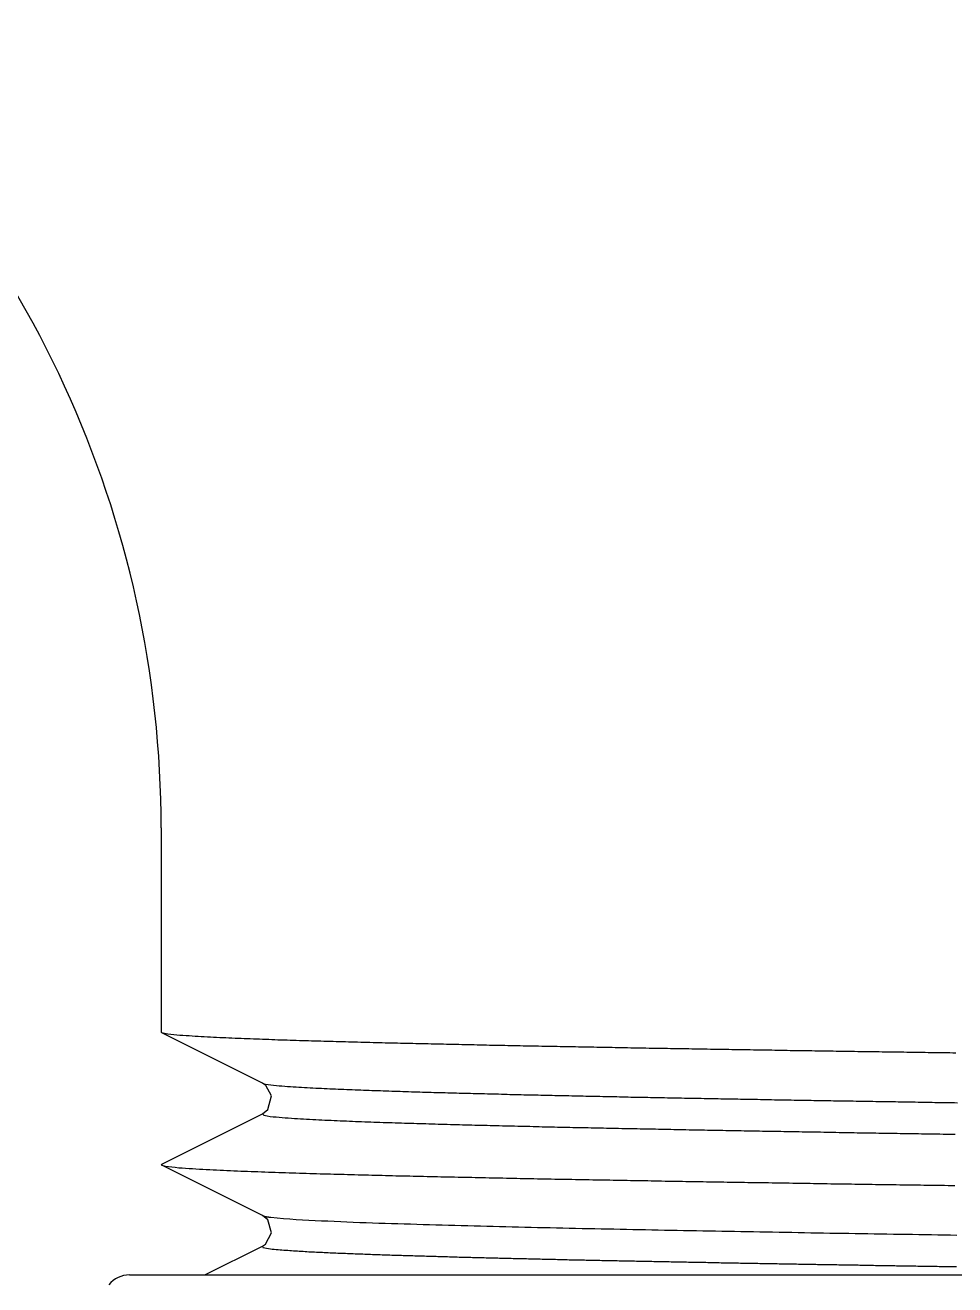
# Model space of a CAD drawing. Header units: millimetres. Extents: x 0 to 3800, y -67 to 2530.
# Drawn here: x 3343.37 to 3354.18, y 837.25 to 851.91 of the extents above; entities that cross this region are included whole.
import ezdxf

# ---------------------------------------------------------------- set-up
doc = ezdxf.new("R2010")
doc.units = ezdxf.units.MM
doc.layers.add('내부선 및 부속', color=4, linetype='Continuous')

msp = doc.modelspace()

# ---------------------------------------------------------------- linework, layer by layer
at = {"layer": '내부선 및 부속', "linetype": 'Continuous'}
for p, q in [((3344.948, 842.568), (3344.948, 840.192)), ((3344.948, 842.568), (3344.948, 840.192)), ((3344.954, 840.186), (3344.948, 840.192)), ((3346.127, 839.599), (3344.954, 840.186)), ((3344.954, 838.658), (3346.127, 839.244)), ((3344.954, 838.658), (3344.948, 838.652)), ((3344.948, 838.652), (3344.954, 838.646)), ((3346.127, 838.059), (3344.954, 838.646)), ((3345.455, 837.369), (3346.127, 837.705)), ((3344.58, 837.369), (3386.378, 837.369))]:
    msp.add_line(p, q, dxfattribs=at)
at = {"layer": '내부선 및 부속', "linetype": 'Continuous', "flags": 128}
for points in [[(3354.19, 839.95), (3354.155, 839.95), (3354.119, 839.951), (3354.083, 839.951), (3354.048, 839.952), (3354.012, 839.952), (3353.976, 839.953), (3353.941, 839.953), (3353.905, 839.954), (3353.905, 839.954), (3353.869, 839.954), (3353.834, 839.955), (3353.798, 839.955), (3353.762, 839.956), (3353.727, 839.956), (3353.691, 839.957), (3353.655, 839.958), (3353.62, 839.958), (3353.584, 839.959), (3353.548, 839.959), (3353.513, 839.96), (3353.477, 839.96), (3353.441, 839.961), (3353.406, 839.961), (3353.37, 839.962), (3353.334, 839.962), (3353.298, 839.963), (3353.263, 839.963), (3353.227, 839.964), (3353.191, 839.964), (3353.156, 839.965), (3353.12, 839.965), (3353.084, 839.966), (3353.049, 839.966), (3353.013, 839.967), (3352.977, 839.968), (3352.942, 839.968), (3352.906, 839.969), (3352.87, 839.969), (3352.835, 839.97), (3352.799, 839.97), (3352.763, 839.971), (3352.728, 839.971), (3352.692, 839.972), (3352.656, 839.972), (3352.621, 839.973), (3352.585, 839.974), (3352.549, 839.974), (3352.514, 839.975), (3352.478, 839.975), (3352.442, 839.976), (3352.407, 839.976), (3352.371, 839.977), (3352.335, 839.977), (3352.299, 839.978), (3352.264, 839.978), (3352.228, 839.979), (3352.192, 839.98), (3352.157, 839.98), (3352.121, 839.981), (3352.085, 839.981), (3352.05, 839.982), (3352.014, 839.982), (3351.978, 839.983), (3351.943, 839.984), (3351.907, 839.984), (3351.871, 839.985), (3351.836, 839.985), (3351.8, 839.986), (3351.764, 839.986), (3351.729, 839.987), (3351.693, 839.988), (3351.657, 839.988), (3351.622, 839.989), (3351.586, 839.989), (3351.55, 839.99), (3351.515, 839.99), (3351.479, 839.991), (3351.443, 839.992), (3351.408, 839.992), (3351.372, 839.993), (3351.336, 839.993), (3351.3, 839.994), (3351.265, 839.995), (3351.229, 839.995), (3351.193, 839.996), (3351.158, 839.996), (3351.122, 839.997), (3351.086, 839.998), (3351.051, 839.998), (3351.015, 839.999), (3350.979, 839.999), (3350.944, 840), (3350.908, 840.001), (3350.872, 840.001), (3350.837, 840.002), (3350.801, 840.002), (3350.765, 840.003), (3350.73, 840.004), (3350.694, 840.004), (3350.658, 840.005), (3350.623, 840.005), (3350.587, 840.006), (3350.551, 840.007), (3350.516, 840.007), (3350.48, 840.008), (3350.444, 840.009), (3350.409, 840.009), (3350.373, 840.01), (3350.337, 840.01), (3350.337, 840.01), (3350.302, 840.011), (3350.266, 840.012), (3350.23, 840.012), (3350.194, 840.013), (3350.159, 840.014), (3350.123, 840.014), (3350.087, 840.015), (3350.052, 840.015), (3350.016, 840.016), (3349.98, 840.017), (3349.945, 840.017), (3349.909, 840.018), (3349.873, 840.019), (3349.838, 840.019), (3349.802, 840.02), (3349.766, 840.021), (3349.731, 840.021), (3349.695, 840.022), (3349.659, 840.023), (3349.624, 840.023), (3349.588, 840.024), (3349.552, 840.025), (3349.517, 840.025), (3349.481, 840.026), (3349.445, 840.027), (3349.41, 840.027), (3349.374, 840.028), (3349.338, 840.029), (3349.303, 840.03), (3349.267, 840.03), (3349.231, 840.031), (3349.196, 840.032), (3349.16, 840.032), (3349.124, 840.033), (3349.088, 840.034), (3349.053, 840.034), (3349.017, 840.035), (3348.981, 840.036), (3348.946, 840.037), (3348.91, 840.037), (3348.874, 840.038), (3348.839, 840.039), (3348.803, 840.039), (3348.767, 840.04), (3348.732, 840.041), (3348.696, 840.042), (3348.66, 840.042), (3348.625, 840.043), (3348.589, 840.044), (3348.553, 840.045), (3348.518, 840.045), (3348.482, 840.046), (3348.446, 840.047), (3348.411, 840.048), (3348.375, 840.048), (3348.339, 840.049), (3348.304, 840.05), (3348.268, 840.051), (3348.232, 840.052), (3348.197, 840.052), (3348.161, 840.053), (3348.125, 840.054), (3348.09, 840.055), (3348.054, 840.056), (3348.018, 840.056), (3347.983, 840.057), (3347.947, 840.058), (3347.911, 840.059), (3347.876, 840.06), (3347.84, 840.06), (3347.804, 840.061), (3347.769, 840.062), (3347.733, 840.063), (3347.697, 840.064), (3347.662, 840.065), (3347.626, 840.066), (3347.59, 840.066), (3347.554, 840.067), (3347.519, 840.068), (3347.483, 840.069), (3347.447, 840.07), (3347.412, 840.071), (3347.376, 840.072), (3347.34, 840.073), (3347.305, 840.074), (3347.269, 840.074), (3347.233, 840.075), (3347.198, 840.076), (3347.162, 840.077), (3347.126, 840.078), (3347.091, 840.079), (3347.055, 840.08), (3347.019, 840.081), (3346.984, 840.082), (3346.948, 840.083), (3346.912, 840.084), (3346.877, 840.085), (3346.841, 840.086), (3346.805, 840.087), (3346.77, 840.088), (3346.77, 840.088), (3346.734, 840.089), (3346.698, 840.09), (3346.663, 840.091), (3346.627, 840.092), (3346.591, 840.093), (3346.556, 840.094), (3346.52, 840.096), (3346.484, 840.097), (3346.449, 840.098), (3346.413, 840.099), (3346.377, 840.1), (3346.342, 840.101), (3346.306, 840.102), (3346.27, 840.104), (3346.235, 840.105), (3346.199, 840.106), (3346.163, 840.107), (3346.128, 840.109), (3346.092, 840.11), (3346.056, 840.111), (3346.021, 840.113), (3345.985, 840.114), (3345.949, 840.115), (3345.914, 840.117), (3345.878, 840.118), (3345.843, 840.119), (3345.807, 840.121), (3345.771, 840.122), (3345.736, 840.124), (3345.7, 840.126), (3345.664, 840.127), (3345.629, 840.129), (3345.593, 840.13), (3345.557, 840.132), (3345.522, 840.134), (3345.486, 840.136), (3345.45, 840.138), (3345.415, 840.14), (3345.379, 840.142), (3345.344, 840.144), (3345.308, 840.146), (3345.272, 840.149), (3345.237, 840.151), (3345.201, 840.153), (3345.165, 840.156), (3345.13, 840.159), (3345.095, 840.163), (3345.059, 840.167), (3345.024, 840.171), (3344.988, 840.176), (3344.954, 840.186), (3344.954, 840.186)], [(3346.127, 839.6), (3346.158, 839.59), (3346.191, 839.585), (3346.223, 839.581), (3346.256, 839.577), (3346.288, 839.573), (3346.321, 839.57), (3346.353, 839.568), (3346.386, 839.565), (3346.419, 839.563), (3346.452, 839.56), (3346.484, 839.558), (3346.517, 839.556), (3346.55, 839.554), (3346.582, 839.552), (3346.615, 839.55), (3346.648, 839.548), (3346.68, 839.547), (3346.713, 839.545), (3346.746, 839.543), (3346.778, 839.542), (3346.811, 839.54), (3346.844, 839.538), (3346.877, 839.537), (3346.909, 839.536), (3346.942, 839.534), (3346.975, 839.533), (3347.007, 839.531), (3347.04, 839.53), (3347.073, 839.529), (3347.106, 839.527), (3347.138, 839.526), (3347.171, 839.525), (3347.204, 839.523), (3347.236, 839.522), (3347.269, 839.521), (3347.302, 839.52), (3347.335, 839.519), (3347.367, 839.517), (3347.4, 839.516), (3347.433, 839.515), (3347.465, 839.514), (3347.498, 839.513), (3347.531, 839.512), (3347.564, 839.511), (3347.596, 839.51), (3347.629, 839.508), (3347.662, 839.507), (3347.695, 839.506), (3347.727, 839.505), (3347.76, 839.504), (3347.793, 839.503), (3347.825, 839.502), (3347.858, 839.501), (3347.891, 839.5), (3347.924, 839.499), (3347.956, 839.498), (3347.989, 839.497), (3348.022, 839.496), (3348.055, 839.495), (3348.087, 839.494), (3348.12, 839.493), (3348.153, 839.492), (3348.185, 839.492), (3348.218, 839.491), (3348.251, 839.49), (3348.284, 839.489), (3348.316, 839.488), (3348.349, 839.487), (3348.382, 839.486), (3348.415, 839.485), (3348.447, 839.484), (3348.48, 839.484), (3348.513, 839.483), (3348.546, 839.482), (3348.578, 839.481), (3348.611, 839.48), (3348.644, 839.479), (3348.676, 839.478), (3348.709, 839.478), (3348.742, 839.477), (3348.775, 839.476), (3348.807, 839.475), (3348.84, 839.474), (3348.873, 839.474), (3348.906, 839.473), (3348.938, 839.472), (3348.971, 839.471), (3349.004, 839.47), (3349.036, 839.47), (3349.069, 839.469), (3349.102, 839.468), (3349.135, 839.467), (3349.167, 839.466), (3349.2, 839.466), (3349.233, 839.465), (3349.266, 839.464), (3349.298, 839.463), (3349.331, 839.463), (3349.364, 839.462), (3349.397, 839.461), (3349.397, 839.461), (3349.429, 839.46), (3349.462, 839.46), (3349.495, 839.459), (3349.528, 839.458), (3349.56, 839.457), (3349.593, 839.457), (3349.626, 839.456), (3349.658, 839.455), (3349.691, 839.455), (3349.724, 839.454), (3349.757, 839.453), (3349.789, 839.452), (3349.822, 839.452), (3349.855, 839.451), (3349.888, 839.45), (3349.92, 839.45), (3349.953, 839.449), (3349.986, 839.448), (3350.019, 839.448), (3350.051, 839.447), (3350.084, 839.446), (3350.117, 839.445), (3350.149, 839.445), (3350.182, 839.444), (3350.215, 839.443), (3350.248, 839.443), (3350.28, 839.442), (3350.313, 839.441), (3350.346, 839.441), (3350.379, 839.44), (3350.411, 839.439), (3350.444, 839.439), (3350.477, 839.438), (3350.51, 839.437), (3350.542, 839.437), (3350.575, 839.436), (3350.608, 839.436), (3350.641, 839.435), (3350.673, 839.434), (3350.706, 839.434), (3350.739, 839.433), (3350.771, 839.432), (3350.804, 839.432), (3350.837, 839.431), (3350.87, 839.43), (3350.902, 839.43), (3350.935, 839.429), (3350.968, 839.429), (3351.001, 839.428), (3351.033, 839.427), (3351.066, 839.427), (3351.099, 839.426), (3351.132, 839.425), (3351.164, 839.425), (3351.197, 839.424), (3351.23, 839.424), (3351.263, 839.423), (3351.295, 839.422), (3351.328, 839.422), (3351.361, 839.421), (3351.393, 839.421), (3351.426, 839.42), (3351.459, 839.419), (3351.492, 839.419), (3351.524, 839.418), (3351.557, 839.418), (3351.59, 839.417), (3351.623, 839.416), (3351.655, 839.416), (3351.688, 839.415), (3351.721, 839.415), (3351.754, 839.414), (3351.786, 839.413), (3351.819, 839.413), (3351.852, 839.412), (3351.885, 839.412), (3351.917, 839.411), (3351.95, 839.41), (3351.983, 839.41), (3352.015, 839.409), (3352.048, 839.409), (3352.081, 839.408), (3352.114, 839.408), (3352.146, 839.407), (3352.179, 839.406), (3352.212, 839.406), (3352.245, 839.405), (3352.277, 839.405), (3352.31, 839.404), (3352.343, 839.404), (3352.376, 839.403), (3352.408, 839.403), (3352.441, 839.402), (3352.474, 839.401), (3352.507, 839.401), (3352.539, 839.4), (3352.572, 839.4), (3352.605, 839.399), (3352.638, 839.399), (3352.67, 839.398), (3352.67, 839.398), (3352.703, 839.397), (3352.736, 839.397), (3352.768, 839.396), (3352.801, 839.396), (3352.834, 839.395), (3352.867, 839.395), (3352.899, 839.394), (3352.932, 839.394), (3352.965, 839.393), (3352.998, 839.393), (3353.03, 839.392), (3353.063, 839.391), (3353.096, 839.391), (3353.129, 839.39), (3353.161, 839.39), (3353.194, 839.389), (3353.227, 839.389), (3353.26, 839.388), (3353.292, 839.388), (3353.325, 839.387), (3353.358, 839.387), (3353.39, 839.386), (3353.423, 839.386), (3353.456, 839.385), (3353.489, 839.385), (3353.521, 839.384), (3353.554, 839.383), (3353.587, 839.383), (3353.62, 839.382), (3353.652, 839.382), (3353.685, 839.381), (3353.718, 839.381), (3353.751, 839.38), (3353.783, 839.38), (3353.816, 839.379), (3353.849, 839.379), (3353.882, 839.378), (3353.914, 839.378), (3353.947, 839.377), (3353.98, 839.377), (3354.013, 839.376), (3354.045, 839.376), (3354.078, 839.375), (3354.111, 839.375), (3354.143, 839.374), (3354.176, 839.374), (3354.209, 839.373)], [(3346.127, 839.244), (3346.187, 839.294), (3346.232, 839.452), (3346.165, 839.573), (3346.127, 839.599)], [(3346.127, 839.245), (3346.144, 839.227), (3346.179, 839.219), (3346.214, 839.214), (3346.249, 839.21), (3346.285, 839.207), (3346.32, 839.203), (3346.356, 839.2), (3346.391, 839.198), (3346.427, 839.195), (3346.462, 839.192), (3346.498, 839.19), (3346.533, 839.188), (3346.569, 839.186), (3346.604, 839.184), (3346.64, 839.182), (3346.675, 839.18), (3346.711, 839.178), (3346.747, 839.176), (3346.782, 839.174), (3346.818, 839.173), (3346.853, 839.171), (3346.889, 839.169), (3346.924, 839.168), (3346.96, 839.166), (3346.995, 839.165), (3347.031, 839.163), (3347.067, 839.162), (3347.102, 839.16), (3347.138, 839.159), (3347.173, 839.157), (3347.209, 839.156), (3347.244, 839.155), (3347.28, 839.153), (3347.316, 839.152), (3347.351, 839.151), (3347.387, 839.149), (3347.422, 839.148), (3347.458, 839.147), (3347.493, 839.146), (3347.529, 839.144), (3347.565, 839.143), (3347.6, 839.142), (3347.636, 839.141), (3347.671, 839.14), (3347.707, 839.139), (3347.742, 839.137), (3347.778, 839.136), (3347.814, 839.135), (3347.849, 839.134), (3347.885, 839.133), (3347.92, 839.132), (3347.956, 839.131), (3347.992, 839.13), (3348.027, 839.129), (3348.063, 839.128), (3348.098, 839.127), (3348.134, 839.126), (3348.169, 839.125), (3348.205, 839.124), (3348.241, 839.123), (3348.276, 839.122), (3348.312, 839.121), (3348.347, 839.12), (3348.383, 839.119), (3348.419, 839.118), (3348.454, 839.117), (3348.49, 839.116), (3348.525, 839.115), (3348.561, 839.114), (3348.596, 839.113), (3348.632, 839.112), (3348.668, 839.111), (3348.703, 839.111), (3348.739, 839.11), (3348.774, 839.109), (3348.81, 839.108), (3348.846, 839.107), (3348.881, 839.106), (3348.917, 839.105), (3348.952, 839.104), (3348.988, 839.103), (3349.023, 839.103), (3349.059, 839.102), (3349.095, 839.101), (3349.13, 839.1), (3349.166, 839.099), (3349.201, 839.098), (3349.237, 839.098), (3349.273, 839.097), (3349.308, 839.096), (3349.344, 839.095), (3349.379, 839.094), (3349.415, 839.093), (3349.451, 839.093), (3349.486, 839.092), (3349.522, 839.091), (3349.557, 839.09), (3349.593, 839.089), (3349.628, 839.089), (3349.664, 839.088), (3349.664, 839.088), (3349.7, 839.087), (3349.735, 839.086), (3349.771, 839.086), (3349.806, 839.085), (3349.842, 839.084), (3349.878, 839.083), (3349.913, 839.083), (3349.949, 839.082), (3349.984, 839.081), (3350.02, 839.08), (3350.056, 839.08), (3350.091, 839.079), (3350.127, 839.078), (3350.162, 839.077), (3350.198, 839.077), (3350.233, 839.076), (3350.269, 839.075), (3350.305, 839.074), (3350.34, 839.074), (3350.376, 839.073), (3350.411, 839.072), (3350.447, 839.071), (3350.483, 839.071), (3350.518, 839.07), (3350.554, 839.069), (3350.589, 839.069), (3350.625, 839.068), (3350.661, 839.067), (3350.696, 839.067), (3350.732, 839.066), (3350.767, 839.065), (3350.803, 839.064), (3350.839, 839.064), (3350.874, 839.063), (3350.91, 839.062), (3350.945, 839.062), (3350.981, 839.061), (3351.016, 839.06), (3351.052, 839.06), (3351.088, 839.059), (3351.123, 839.058), (3351.159, 839.058), (3351.194, 839.057), (3351.23, 839.056), (3351.266, 839.056), (3351.301, 839.055), (3351.337, 839.054), (3351.372, 839.054), (3351.408, 839.053), (3351.444, 839.052), (3351.479, 839.052), (3351.515, 839.051), (3351.55, 839.05), (3351.586, 839.05), (3351.622, 839.049), (3351.657, 839.048), (3351.693, 839.048), (3351.728, 839.047), (3351.764, 839.047), (3351.799, 839.046), (3351.835, 839.045), (3351.871, 839.045), (3351.906, 839.044), (3351.942, 839.043), (3351.977, 839.043), (3352.013, 839.042), (3352.049, 839.041), (3352.084, 839.041), (3352.12, 839.04), (3352.155, 839.04), (3352.191, 839.039), (3352.227, 839.038), (3352.262, 839.038), (3352.298, 839.037), (3352.333, 839.037), (3352.369, 839.036), (3352.405, 839.035), (3352.44, 839.035), (3352.476, 839.034), (3352.511, 839.033), (3352.547, 839.033), (3352.582, 839.032), (3352.618, 839.032), (3352.654, 839.031), (3352.689, 839.03), (3352.725, 839.03), (3352.76, 839.029), (3352.796, 839.029), (3352.832, 839.028), (3352.867, 839.027), (3352.903, 839.027), (3352.938, 839.026), (3352.974, 839.026), (3353.01, 839.025), (3353.045, 839.024), (3353.081, 839.024), (3353.116, 839.023), (3353.152, 839.023), (3353.188, 839.022), (3353.223, 839.022), (3353.223, 839.022), (3353.259, 839.021), (3353.294, 839.02), (3353.33, 839.02), (3353.366, 839.019), (3353.401, 839.019), (3353.437, 839.018), (3353.472, 839.018), (3353.508, 839.017), (3353.543, 839.016), (3353.579, 839.016), (3353.615, 839.015), (3353.65, 839.015), (3353.686, 839.014), (3353.721, 839.014), (3353.757, 839.013), (3353.793, 839.012), (3353.828, 839.012), (3353.864, 839.011), (3353.899, 839.011), (3353.935, 839.01), (3353.971, 839.01), (3354.006, 839.009), (3354.042, 839.008), (3354.077, 839.008), (3354.113, 839.007), (3354.149, 839.007), (3354.184, 839.006)], [(3344.954, 838.646), (3344.993, 838.636), (3345.033, 838.63), (3345.072, 838.626), (3345.112, 838.621), (3345.152, 838.617), (3345.192, 838.614), (3345.232, 838.611), (3345.272, 838.609), (3345.312, 838.606), (3345.352, 838.604), (3345.393, 838.601), (3345.433, 838.599), (3345.473, 838.597), (3345.513, 838.595), (3345.553, 838.593), (3345.593, 838.591), (3345.633, 838.589), (3345.673, 838.587), (3345.713, 838.585), (3345.753, 838.583), (3345.793, 838.582), (3345.834, 838.58), (3345.874, 838.578), (3345.914, 838.577), (3345.954, 838.575), (3345.994, 838.574), (3346.034, 838.572), (3346.074, 838.571), (3346.114, 838.569), (3346.154, 838.568), (3346.195, 838.566), (3346.235, 838.565), (3346.275, 838.564), (3346.315, 838.562), (3346.355, 838.561), (3346.395, 838.56), (3346.435, 838.558), (3346.475, 838.557), (3346.515, 838.556), (3346.556, 838.555), (3346.596, 838.553), (3346.636, 838.552), (3346.676, 838.551), (3346.716, 838.55), (3346.756, 838.549), (3346.796, 838.547), (3346.836, 838.546), (3346.877, 838.545), (3346.917, 838.544), (3346.957, 838.543), (3346.997, 838.542), (3347.037, 838.541), (3347.077, 838.54), (3347.117, 838.539), (3347.157, 838.538), (3347.198, 838.536), (3347.238, 838.535), (3347.278, 838.534), (3347.318, 838.533), (3347.358, 838.532), (3347.398, 838.531), (3347.438, 838.53), (3347.478, 838.529), (3347.519, 838.528), (3347.559, 838.527), (3347.599, 838.526), (3347.639, 838.525), (3347.679, 838.524), (3347.719, 838.523), (3347.759, 838.523), (3347.799, 838.522), (3347.84, 838.521), (3347.88, 838.52), (3347.92, 838.519), (3347.96, 838.518), (3348, 838.517), (3348.04, 838.516), (3348.08, 838.515), (3348.121, 838.514), (3348.161, 838.513), (3348.201, 838.512), (3348.241, 838.512), (3348.281, 838.511), (3348.321, 838.51), (3348.361, 838.509), (3348.401, 838.508), (3348.442, 838.507), (3348.482, 838.506), (3348.522, 838.505), (3348.562, 838.505), (3348.602, 838.504), (3348.642, 838.503), (3348.682, 838.502), (3348.722, 838.501), (3348.763, 838.5), (3348.803, 838.5), (3348.843, 838.499), (3348.883, 838.498), (3348.923, 838.497), (3348.963, 838.496), (3348.963, 838.496), (3349.003, 838.496), (3349.044, 838.495), (3349.084, 838.494), (3349.124, 838.493), (3349.164, 838.492), (3349.204, 838.492), (3349.244, 838.491), (3349.284, 838.49), (3349.324, 838.489), (3349.365, 838.488), (3349.405, 838.488), (3349.445, 838.487), (3349.485, 838.486), (3349.525, 838.485), (3349.565, 838.485), (3349.605, 838.484), (3349.645, 838.483), (3349.686, 838.482), (3349.726, 838.482), (3349.766, 838.481), (3349.806, 838.48), (3349.846, 838.479), (3349.886, 838.479), (3349.926, 838.478), (3349.967, 838.477), (3350.007, 838.476), (3350.047, 838.476), (3350.087, 838.475), (3350.127, 838.474), (3350.167, 838.474), (3350.207, 838.473), (3350.247, 838.472), (3350.288, 838.471), (3350.328, 838.471), (3350.368, 838.47), (3350.408, 838.469), (3350.448, 838.469), (3350.488, 838.468), (3350.528, 838.467), (3350.569, 838.467), (3350.609, 838.466), (3350.649, 838.465), (3350.689, 838.464), (3350.729, 838.464), (3350.769, 838.463), (3350.809, 838.462), (3350.849, 838.462), (3350.89, 838.461), (3350.93, 838.46), (3350.97, 838.46), (3351.01, 838.459), (3351.05, 838.458), (3351.09, 838.458), (3351.13, 838.457), (3351.171, 838.456), (3351.211, 838.456), (3351.251, 838.455), (3351.291, 838.454), (3351.331, 838.454), (3351.371, 838.453), (3351.411, 838.452), (3351.451, 838.452), (3351.492, 838.451), (3351.532, 838.45), (3351.572, 838.45), (3351.612, 838.449), (3351.652, 838.448), (3351.692, 838.448), (3351.732, 838.447), (3351.773, 838.446), (3351.813, 838.446), (3351.853, 838.445), (3351.893, 838.444), (3351.933, 838.444), (3351.973, 838.443), (3352.013, 838.443), (3352.054, 838.442), (3352.094, 838.441), (3352.134, 838.441), (3352.174, 838.44), (3352.214, 838.439), (3352.254, 838.439), (3352.294, 838.438), (3352.334, 838.438), (3352.375, 838.437), (3352.415, 838.436), (3352.455, 838.436), (3352.495, 838.435), (3352.535, 838.434), (3352.575, 838.434), (3352.615, 838.433), (3352.656, 838.433), (3352.696, 838.432), (3352.736, 838.431), (3352.776, 838.431), (3352.816, 838.43), (3352.856, 838.43), (3352.896, 838.429), (3352.936, 838.428), (3352.977, 838.428), (3352.977, 838.428), (3353.017, 838.427), (3353.057, 838.426), (3353.097, 838.426), (3353.137, 838.425), (3353.177, 838.425), (3353.217, 838.424), (3353.258, 838.423), (3353.298, 838.423), (3353.338, 838.422), (3353.378, 838.422), (3353.418, 838.421), (3353.458, 838.421), (3353.498, 838.42), (3353.539, 838.419), (3353.579, 838.419), (3353.619, 838.418), (3353.659, 838.418), (3353.699, 838.417), (3353.739, 838.416), (3353.779, 838.416), (3353.819, 838.415), (3353.86, 838.415), (3353.9, 838.414), (3353.94, 838.413), (3353.98, 838.413), (3354.02, 838.412), (3354.06, 838.412), (3354.1, 838.411), (3354.141, 838.411), (3354.181, 838.41)], [(3346.127, 838.06), (3346.127, 838.06), (3346.128, 838.059), (3346.129, 838.059), (3346.129, 838.059), (3346.13, 838.058), (3346.13, 838.058), (3346.131, 838.058), (3346.131, 838.058), (3346.132, 838.058), (3346.133, 838.057), (3346.133, 838.057), (3346.134, 838.057), (3346.134, 838.057), (3346.135, 838.057), (3346.136, 838.056), (3346.136, 838.056), (3346.137, 838.056), (3346.137, 838.056), (3346.138, 838.056), (3346.139, 838.055), (3346.139, 838.055), (3346.14, 838.055), (3346.14, 838.055), (3346.141, 838.055), (3346.142, 838.055), (3346.142, 838.054), (3346.143, 838.054), (3346.143, 838.054), (3346.144, 838.054), (3346.145, 838.054), (3346.145, 838.054), (3346.146, 838.053), (3346.147, 838.053), (3346.147, 838.053), (3346.148, 838.053), (3346.148, 838.053), (3346.149, 838.053), (3346.15, 838.053), (3346.15, 838.052), (3346.151, 838.052), (3346.151, 838.052), (3346.152, 838.052), (3346.153, 838.052), (3346.153, 838.052), (3346.154, 838.052), (3346.154, 838.051), (3346.155, 838.051), (3346.156, 838.051), (3346.156, 838.051), (3346.157, 838.051), (3346.157, 838.051), (3346.158, 838.051), (3346.159, 838.05), (3346.159, 838.05), (3346.16, 838.05), (3346.161, 838.05), (3346.161, 838.05), (3346.162, 838.05), (3346.162, 838.05), (3346.163, 838.05), (3346.164, 838.049), (3346.164, 838.049), (3346.165, 838.049), (3346.165, 838.049), (3346.166, 838.049), (3346.167, 838.049), (3346.167, 838.049), (3346.168, 838.049), (3346.169, 838.048), (3346.169, 838.048), (3346.17, 838.048), (3346.17, 838.048), (3346.171, 838.048), (3346.172, 838.048), (3346.172, 838.048), (3346.173, 838.048), (3346.173, 838.048), (3346.174, 838.047), (3346.175, 838.047), (3346.175, 838.047), (3346.176, 838.047), (3346.177, 838.047), (3346.177, 838.047), (3346.178, 838.047), (3346.178, 838.047), (3346.179, 838.047), (3346.18, 838.047), (3346.18, 838.046), (3346.181, 838.046), (3346.182, 838.046), (3346.182, 838.046), (3346.183, 838.046), (3346.183, 838.046), (3346.184, 838.046), (3346.185, 838.046), (3346.185, 838.046), (3346.186, 838.046), (3346.186, 838.046), (3346.187, 838.045), (3346.188, 838.045), (3346.188, 838.045), (3346.188, 838.045), (3346.189, 838.045), (3346.19, 838.045), (3346.19, 838.045), (3346.191, 838.045), (3346.191, 838.045), (3346.192, 838.045), (3346.193, 838.045), (3346.193, 838.045), (3346.194, 838.044), (3346.195, 838.044), (3346.195, 838.044), (3346.196, 838.044), (3346.196, 838.044), (3346.197, 838.044), (3346.198, 838.044), (3346.198, 838.044), (3346.199, 838.044), (3346.199, 838.044), (3346.2, 838.044), (3346.201, 838.044), (3346.201, 838.043), (3346.202, 838.043), (3346.203, 838.043), (3346.203, 838.043), (3346.204, 838.043), (3346.204, 838.043), (3346.205, 838.043), (3346.206, 838.043), (3346.206, 838.043), (3346.207, 838.043), (3346.208, 838.043), (3346.208, 838.043), (3346.209, 838.043), (3346.209, 838.042), (3346.21, 838.042), (3346.211, 838.042), (3346.211, 838.042), (3346.212, 838.042), (3346.213, 838.042), (3346.213, 838.042), (3346.214, 838.042), (3346.214, 838.042), (3346.215, 838.042), (3346.216, 838.042), (3346.216, 838.042), (3346.217, 838.042), (3346.218, 838.041), (3346.218, 838.041), (3346.219, 838.041), (3346.219, 838.041), (3346.22, 838.041), (3346.221, 838.041), (3346.221, 838.041), (3346.222, 838.041), (3346.222, 838.041), (3346.223, 838.041), (3346.224, 838.041), (3346.224, 838.041), (3346.224, 838.041)], [(3346.127, 837.705), (3346.162, 837.728), (3346.233, 837.86), (3346.188, 838.009), (3346.127, 838.059)], [(3346.224, 838.041), (3346.298, 838.033), (3346.371, 838.026), (3346.445, 838.021), (3346.519, 838.016), (3346.593, 838.012), (3346.667, 838.008), (3346.74, 838.004), (3346.814, 838), (3346.888, 837.997), (3346.962, 837.993), (3347.036, 837.99), (3347.109, 837.987), (3347.183, 837.984), (3347.257, 837.981), (3347.331, 837.978), (3347.405, 837.976), (3347.479, 837.973), (3347.553, 837.971), (3347.627, 837.968), (3347.7, 837.966), (3347.774, 837.964), (3347.848, 837.962), (3347.922, 837.959), (3347.996, 837.957), (3348.07, 837.955), (3348.144, 837.953), (3348.218, 837.951), (3348.291, 837.949), (3348.365, 837.947), (3348.439, 837.945), (3348.513, 837.943), (3348.587, 837.941), (3348.661, 837.939), (3348.735, 837.937), (3348.809, 837.935), (3348.883, 837.934), (3348.956, 837.932), (3349.03, 837.93), (3349.104, 837.928), (3349.178, 837.926), (3349.252, 837.925), (3349.326, 837.923), (3349.4, 837.921), (3349.474, 837.92), (3349.547, 837.918), (3349.621, 837.916), (3349.695, 837.915), (3349.769, 837.913), (3349.843, 837.911), (3349.917, 837.91), (3349.991, 837.908), (3350.065, 837.907), (3350.139, 837.905), (3350.213, 837.904), (3350.286, 837.902), (3350.36, 837.901), (3350.434, 837.899), (3350.508, 837.898), (3350.582, 837.896), (3350.656, 837.895), (3350.73, 837.893), (3350.804, 837.892), (3350.878, 837.89), (3350.951, 837.889), (3351.025, 837.888), (3351.099, 837.886), (3351.173, 837.885), (3351.247, 837.883), (3351.321, 837.882), (3351.395, 837.881), (3351.469, 837.879), (3351.543, 837.878), (3351.617, 837.877), (3351.69, 837.875), (3351.764, 837.874), (3351.838, 837.873), (3351.912, 837.871), (3351.986, 837.87), (3352.06, 837.869), (3352.134, 837.867), (3352.208, 837.866), (3352.282, 837.865), (3352.355, 837.864), (3352.429, 837.862), (3352.503, 837.861), (3352.577, 837.86), (3352.651, 837.859), (3352.725, 837.857), (3352.799, 837.856), (3352.873, 837.855), (3352.947, 837.854), (3353.021, 837.852), (3353.094, 837.851), (3353.168, 837.85), (3353.242, 837.849), (3353.316, 837.848), (3353.39, 837.846), (3353.464, 837.845), (3353.538, 837.844), (3353.612, 837.843), (3353.612, 837.843), (3353.686, 837.842), (3353.76, 837.84), (3353.833, 837.839), (3353.907, 837.838), (3353.981, 837.837), (3354.055, 837.836), (3354.129, 837.835), (3354.203, 837.833)], [(3346.127, 837.705), (3346.131, 837.69), (3346.153, 837.685), (3346.175, 837.68), (3346.197, 837.677), (3346.219, 837.674), (3346.241, 837.671), (3346.264, 837.669), (3346.286, 837.667), (3346.308, 837.665), (3346.331, 837.663), (3346.353, 837.661), (3346.375, 837.659), (3346.398, 837.657), (3346.42, 837.656), (3346.443, 837.654), (3346.465, 837.652), (3346.487, 837.651), (3346.51, 837.65), (3346.532, 837.648), (3346.554, 837.647), (3346.577, 837.645), (3346.599, 837.644), (3346.622, 837.643), (3346.644, 837.642), (3346.666, 837.64), (3346.689, 837.639), (3346.711, 837.638), (3346.733, 837.637), (3346.756, 837.636), (3346.778, 837.635), (3346.801, 837.634), (3346.823, 837.633), (3346.845, 837.631), (3346.868, 837.63), (3346.89, 837.629), (3346.913, 837.628), (3346.935, 837.627), (3346.957, 837.626), (3346.98, 837.625), (3347.002, 837.624), (3347.025, 837.624), (3347.047, 837.623), (3347.069, 837.622), (3347.092, 837.621), (3347.114, 837.62), (3347.137, 837.619), (3347.159, 837.618), (3347.181, 837.617), (3347.204, 837.616), (3347.226, 837.615), (3347.249, 837.615), (3347.271, 837.614), (3347.293, 837.613), (3347.316, 837.612), (3347.338, 837.611), (3347.361, 837.611), (3347.383, 837.61), (3347.405, 837.609), (3347.428, 837.608), (3347.45, 837.607), (3347.473, 837.607), (3347.495, 837.606), (3347.518, 837.605), (3347.54, 837.604), (3347.562, 837.604), (3347.585, 837.603), (3347.607, 837.602), (3347.63, 837.601), (3347.652, 837.601), (3347.674, 837.6), (3347.697, 837.599), (3347.719, 837.598), (3347.742, 837.598), (3347.764, 837.597), (3347.786, 837.596), (3347.809, 837.596), (3347.831, 837.595), (3347.854, 837.594), (3347.876, 837.594), (3347.898, 837.593), (3347.921, 837.592), (3347.943, 837.592), (3347.966, 837.591), (3347.988, 837.59), (3348.011, 837.59), (3348.033, 837.589), (3348.055, 837.588), (3348.078, 837.588), (3348.1, 837.587), (3348.123, 837.586), (3348.145, 837.586), (3348.167, 837.585), (3348.19, 837.584), (3348.212, 837.584), (3348.235, 837.583), (3348.257, 837.583), (3348.279, 837.582), (3348.302, 837.581), (3348.324, 837.581), (3348.347, 837.58), (3348.347, 837.58), (3348.369, 837.579), (3348.392, 837.579), (3348.414, 837.578), (3348.436, 837.578), (3348.459, 837.577), (3348.481, 837.576), (3348.504, 837.576), (3348.526, 837.575), (3348.548, 837.575), (3348.571, 837.574), (3348.593, 837.573), (3348.616, 837.573), (3348.638, 837.572), (3348.66, 837.572), (3348.683, 837.571), (3348.705, 837.571), (3348.728, 837.57), (3348.75, 837.569), (3348.773, 837.569), (3348.795, 837.568), (3348.817, 837.568), (3348.84, 837.567), (3348.862, 837.567), (3348.885, 837.566), (3348.907, 837.566), (3348.929, 837.565), (3348.952, 837.564), (3348.974, 837.564), (3348.997, 837.563), (3349.019, 837.563), (3349.041, 837.562), (3349.064, 837.562), (3349.086, 837.561), (3349.109, 837.561), (3349.131, 837.56), (3349.154, 837.56), (3349.176, 837.559), (3349.198, 837.559), (3349.221, 837.558), (3349.243, 837.558), (3349.266, 837.557), (3349.288, 837.556), (3349.31, 837.556), (3349.333, 837.555), (3349.355, 837.555), (3349.378, 837.554), (3349.4, 837.554), (3349.423, 837.553), (3349.445, 837.553), (3349.467, 837.552), (3349.49, 837.552), (3349.512, 837.551), (3349.535, 837.551), (3349.557, 837.55), (3349.579, 837.55), (3349.602, 837.549), (3349.624, 837.549), (3349.647, 837.548), (3349.669, 837.548), (3349.692, 837.547), (3349.714, 837.547), (3349.736, 837.546), (3349.759, 837.546), (3349.781, 837.545), (3349.804, 837.545), (3349.826, 837.545), (3349.848, 837.544), (3349.871, 837.544), (3349.893, 837.543), (3349.916, 837.543), (3349.938, 837.542), (3349.96, 837.542), (3349.983, 837.541), (3350.005, 837.541), (3350.028, 837.54), (3350.05, 837.54), (3350.073, 837.539), (3350.095, 837.539), (3350.117, 837.538), (3350.14, 837.538), (3350.162, 837.537), (3350.185, 837.537), (3350.207, 837.537), (3350.229, 837.536), (3350.252, 837.536), (3350.274, 837.535), (3350.297, 837.535), (3350.319, 837.534), (3350.342, 837.534), (3350.364, 837.533), (3350.386, 837.533), (3350.409, 837.532), (3350.431, 837.532), (3350.454, 837.532), (3350.476, 837.531), (3350.498, 837.531), (3350.521, 837.53), (3350.543, 837.53), (3350.566, 837.529), (3350.588, 837.529), (3350.588, 837.529), (3350.611, 837.528), (3350.633, 837.528), (3350.655, 837.528), (3350.678, 837.527), (3350.7, 837.527), (3350.723, 837.526), (3350.745, 837.526), (3350.767, 837.525), (3350.79, 837.525), (3350.812, 837.524), (3350.835, 837.524), (3350.857, 837.524), (3350.88, 837.523), (3350.902, 837.523), (3350.924, 837.522), (3350.947, 837.522), (3350.969, 837.521), (3350.992, 837.521), (3351.014, 837.521), (3351.036, 837.52), (3351.059, 837.52), (3351.081, 837.519), (3351.104, 837.519), (3351.126, 837.518), (3351.149, 837.518), (3351.171, 837.518), (3351.193, 837.517), (3351.216, 837.517), (3351.238, 837.516), (3351.261, 837.516), (3351.283, 837.516), (3351.305, 837.515), (3351.328, 837.515), (3351.35, 837.514), (3351.373, 837.514), (3351.395, 837.513), (3351.418, 837.513), (3351.44, 837.513), (3351.462, 837.512), (3351.485, 837.512), (3351.507, 837.511), (3351.53, 837.511), (3351.552, 837.511), (3351.574, 837.51), (3351.597, 837.51), (3351.619, 837.509), (3351.642, 837.509), (3351.664, 837.509), (3351.687, 837.508), (3351.709, 837.508), (3351.731, 837.507), (3351.754, 837.507), (3351.776, 837.507), (3351.799, 837.506), (3351.821, 837.506), (3351.843, 837.505), (3351.866, 837.505), (3351.888, 837.505), (3351.911, 837.504), (3351.933, 837.504), (3351.956, 837.503), (3351.978, 837.503), (3352, 837.503), (3352.023, 837.502), (3352.045, 837.502), (3352.068, 837.501), (3352.09, 837.501), (3352.112, 837.501), (3352.135, 837.5), (3352.157, 837.5), (3352.18, 837.499), (3352.202, 837.499), (3352.225, 837.499), (3352.247, 837.498), (3352.269, 837.498), (3352.292, 837.497), (3352.314, 837.497), (3352.337, 837.497), (3352.359, 837.496), (3352.381, 837.496), (3352.404, 837.495), (3352.426, 837.495), (3352.449, 837.495), (3352.471, 837.494), (3352.494, 837.494), (3352.516, 837.494), (3352.538, 837.493), (3352.561, 837.493), (3352.583, 837.492), (3352.606, 837.492), (3352.628, 837.492), (3352.65, 837.491), (3352.673, 837.491), (3352.695, 837.491), (3352.718, 837.49), (3352.74, 837.49), (3352.763, 837.489), (3352.785, 837.489), (3352.807, 837.489), (3352.83, 837.488), (3352.83, 837.488), (3352.852, 837.488), (3352.875, 837.488), (3352.897, 837.487), (3352.919, 837.487), (3352.942, 837.486), (3352.964, 837.486), (3352.987, 837.486), (3353.009, 837.485), (3353.032, 837.485), (3353.054, 837.485), (3353.076, 837.484), (3353.099, 837.484), (3353.121, 837.483), (3353.144, 837.483), (3353.166, 837.483), (3353.188, 837.482), (3353.211, 837.482), (3353.233, 837.482), (3353.256, 837.481), (3353.278, 837.481), (3353.301, 837.481), (3353.323, 837.48), (3353.345, 837.48), (3353.368, 837.479), (3353.39, 837.479), (3353.413, 837.479), (3353.435, 837.478), (3353.457, 837.478), (3353.48, 837.478), (3353.502, 837.477), (3353.525, 837.477), (3353.547, 837.477), (3353.57, 837.476), (3353.592, 837.476), (3353.614, 837.475), (3353.637, 837.475), (3353.659, 837.475), (3353.682, 837.474), (3353.704, 837.474), (3353.726, 837.474), (3353.749, 837.473), (3353.771, 837.473), (3353.794, 837.473), (3353.816, 837.472), (3353.839, 837.472), (3353.861, 837.472), (3353.883, 837.471), (3353.906, 837.471), (3353.928, 837.47), (3353.951, 837.47), (3353.973, 837.47), (3353.995, 837.469), (3354.018, 837.469), (3354.04, 837.469), (3354.063, 837.468), (3354.085, 837.468), (3354.108, 837.468), (3354.13, 837.467), (3354.152, 837.467), (3354.175, 837.467), (3354.197, 837.466)]]:
    msp.add_lwpolyline(points, dxfattribs=at)
at = {"layer": '내부선 및 부속', "linetype": 'Continuous'}
for centre, radius, start, end in [((3332.629, 842.568), 12.319, 0, 49.2943), ((3344.58, 837.061), 0.308, 90, 140.9979)]:
    msp.add_arc(centre, radius, start, end, dxfattribs=at)

doc.saveas('drawing.dxf')
